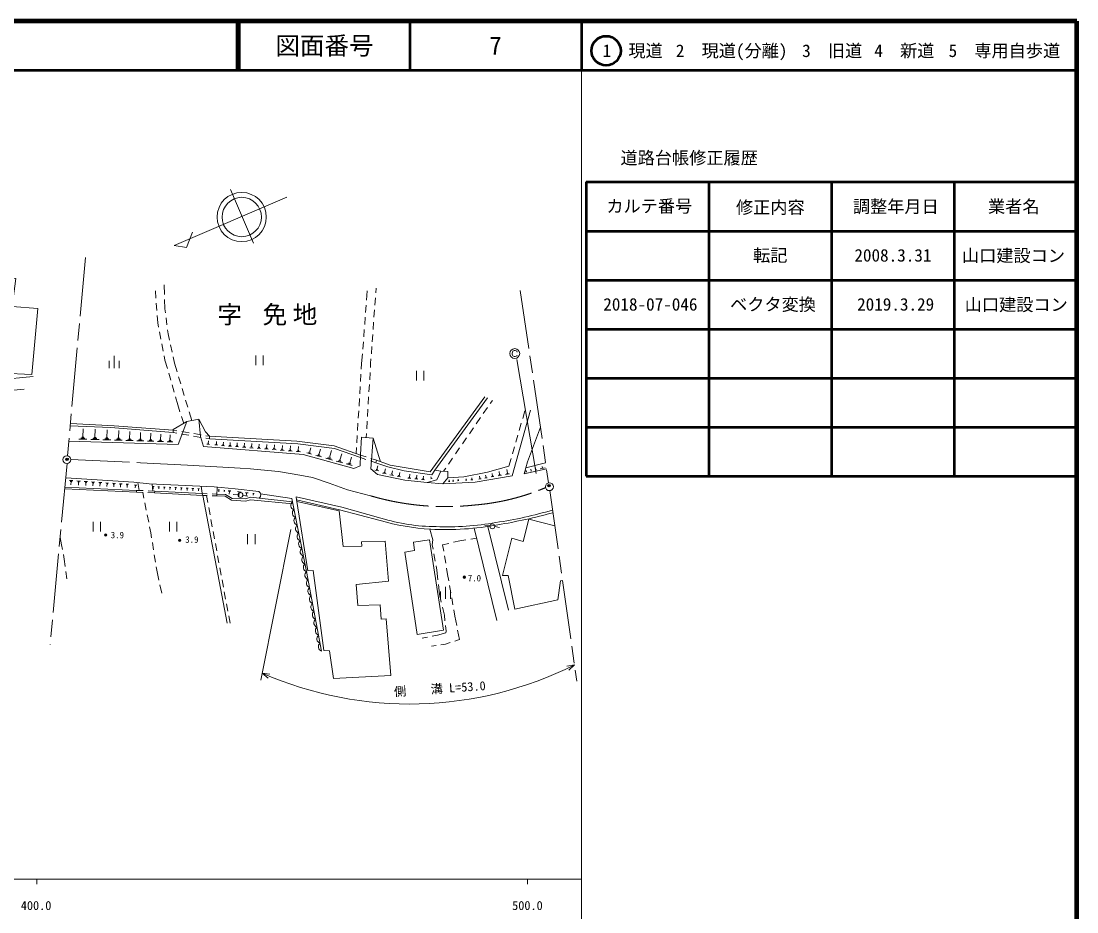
# Model space of a CAD drawing. Units: millimetres, scale not verified. Extents: x 40000 to 680000, y 20000 to 380000.
# Drawn here: x 464789 to 680000, y 198357 to 380000 of the extents above; entities that cross this region are included whole.
import ezdxf
from ezdxf.enums import TextEntityAlignment as Align

# ---------------------------------------------------------------- set-up
doc = ezdxf.new("R2010")
doc.units = ezdxf.units.MM
doc.header["$LTSCALE"] = 1000
doc.header["$PDMODE"] = 32
doc.header["$PDSIZE"] = 500
doc.linetypes.add('CHAIN', pattern=[18.5, 12, -1.5, 3.5, -1.5])
for name, color, linetype, lineweight in [('M-BGD', 7, 'Continuous', 13), ('M-BMK', 2, 'CHAIN', 13), ('M-BMK-SRVR', 3, 'Continuous', 13), ('M-STR-HTXT', 7, 'Continuous', 13), ('M-STR-STRC', 7, 'Continuous', 13), ('M-TTL', 2, 'Continuous', 140), ('M-TTL-BAND', 7, 'Continuous', 13), ('M-TTL-FRAM', 2, 'Continuous', 50), ('M-TTL-LINE', 7, 'Continuous', 50)]:
    doc.layers.add(name, color=color, linetype=linetype, lineweight=lineweight)
for name, color, linetype in [('M-BMK-HTXT', 7, 'Continuous'), ('M-OTRS', 6, 'Continuous'), ('M-TTL-TXT', 7, 'Continuous')]:
    doc.layers.add(name, color=color, linetype=linetype)
doc.styles.add('ＭＳ ゴシック', font='')
doc.styles.get('ＭＳ ゴシック').set_extended_font_data('MS Gothic')

msp = doc.modelspace()

# ---------------------------------------------------------------- linework, layer by layer
at = {"layer": 'M-BGD'}
for p, q in [((492157, 325007), (492274, 323487)), ((494013, 324260), (493958, 326220)), ((535362, 325018), (535212, 323096)), ((537082, 324593), (537151, 325549)), ((494097, 321301), (494042, 323260)), ((536902, 322100), (537010, 323596)), ((492351, 322490), (492466, 320995)), ((494198, 320514), (494097, 321301)), ((535134, 322099), (535018, 320604)), ((536722, 319606), (536830, 321102)), ((492542, 319998), (492659, 318478)), ((494519, 318035), (494326, 319522)), ((534940, 319607), (534823, 318112)), ((536541, 317113), (536649, 318609)), ((492659, 318478), (492825, 317609)), ((493013, 316627), (493295, 315154)), ((494748, 316256), (494647, 317043)), ((534746, 317115), (534629, 315619)), ((495038, 314947), (494748, 316256)), ((534551, 314622), (534435, 313127)), ((536361, 314619), (536469, 316115)), ((493483, 314172), (493764, 312698)), ((495577, 312506), (495253, 313971)), ((534357, 312130), (534207, 310208)), ((536180, 312126), (536289, 313622)), ((482766, 310746), (482766, 309246)), ((483766, 311746), (483766, 309246)), ((484766, 310746), (484766, 309246)), ((493952, 311716), (494118, 310848)), ((494118, 310848), (494598, 309173)), ((496082, 310220), (495793, 311529)), ((496609, 308452), (496082, 310220)), ((512653, 311847), (512653, 309847)), ((514153, 311847), (514153, 309847)), ((534207, 310208), (534132, 309001)), ((535991, 309370), (536039, 310172)), ((536039, 310172), (536108, 311128)), ((494873, 308211), (495285, 306769)), ((534069, 308003), (533976, 306506)), ((535840, 306874), (535930, 308372)), ((545359, 308690), (545359, 306690)), ((546859, 308690), (546859, 306690)), ((495560, 305808), (495973, 304366)), ((497324, 306057), (496895, 307494)), ((535689, 304379), (535779, 305876)), ((498038, 303661), (497610, 305098)), ((533914, 305508), (533820, 304011)), ((496248, 303404), (496727, 301729)), ((496727, 301729), (497176, 300330)), ((498753, 301265), (498324, 302703)), ((533758, 303013), (533665, 301515)), ((535538, 301883), (535628, 303381)), ((559829, 303167), (549142, 288399)), ((560418, 302023), (560863, 302667)), ((497482, 299378), (497931, 297979)), ((499566, 298539), (499039, 300307)), ((533603, 300517), (533509, 299020)), ((535387, 299388), (535477, 300885)), ((558999, 299965), (559850, 301200)), ((564908, 287244), (568648, 300692)), ((567480, 300508), (567028, 298946)), ((533447, 298022), (533354, 296525)), ((535236, 296893), (535327, 298390)), ((556160, 295849), (557012, 297083)), ((557580, 297907), (558431, 299142)), ((566749, 297986), (566332, 296545)), ((477800, 294956), (476953, 294982)), ((477594, 295174), (477171, 295187)), ((477382, 295181), (477433, 296874)), ((480257, 294879), (479425, 294904)), ((480055, 295093), (479639, 295106)), ((479847, 295100), (479897, 296765)), ((482489, 295013), (482079, 295025)), ((482284, 295019), (482333, 296657)), ((484839, 294923), (484449, 294935)), ((484644, 294929), (484691, 296490)), ((487096, 294832), (486728, 294843)), ((486912, 294838), (486956, 296307)), ((489092, 294750), (489134, 296131)), ((491188, 294666), (491227, 295962)), ((493202, 294585), (493238, 295800)), ((495138, 294507), (495172, 295644)), ((495765, 296097), (496510, 295970)), ((495807, 296581), (496548, 296456)), ((497495, 295801), (498974, 295548)), ((497534, 296291), (499013, 296042)), ((499959, 295379), (501438, 295126)), ((500000, 295877), (501479, 295628)), ((502424, 294958), (503168, 294830)), ((502465, 295463), (503206, 295338)), ((533291, 295527), (533198, 294030)), ((535127, 295092), (535176, 295894)), ((536520, 294970), (538068, 290153)), ((554741, 293791), (555593, 295025)), ((566053, 295585), (565636, 294144)), ((474508, 294343), (496805, 293672)), ((478217, 294732), (476523, 294783)), ((480667, 294658), (479002, 294708)), ((483090, 294585), (481453, 294634)), ((482687, 294802), (481869, 294827)), ((485413, 294515), (483852, 294562)), ((485028, 294722), (484248, 294746)), ((487636, 294448), (486166, 294493)), ((487274, 294643), (486539, 294665)), ((489772, 294384), (488391, 294426)), ((489432, 294567), (488742, 294588)), ((489265, 294745), (488920, 294755)), ((491826, 294322), (490530, 294361)), ((491507, 294494), (490859, 294513)), ((491350, 294661), (491026, 294671)), ((493800, 294263), (492585, 294299)), ((493501, 294424), (492893, 294442)), ((493354, 294580), (493050, 294589)), ((495698, 294206), (494561, 294240)), ((495418, 294356), (494849, 294373)), ((495280, 294503), (494996, 294511)), ((503210, 293661), (502654, 293706)), ((503082, 293811), (502804, 293833)), ((502943, 293822), (502988, 294379)), ((504850, 293530), (504294, 293574)), ((504722, 293680), (504444, 293702)), ((504583, 293691), (504628, 294247)), ((506243, 293418), (505661, 293465)), ((506109, 293575), (505818, 293599)), ((505963, 293587), (506010, 294169)), ((507662, 293304), (507054, 293353)), ((507522, 293469), (507218, 293493)), ((507370, 293481), (507419, 294090)), ((509109, 293188), (508473, 293239)), ((508963, 293360), (508645, 293385)), ((508804, 293373), (508855, 294008)), ((510583, 293070), (509920, 293123)), ((510431, 293249), (510099, 293276)), ((510265, 293263), (510318, 293926)), ((512086, 292950), (511394, 293005)), ((511927, 293137), (511581, 293164)), ((511754, 293150), (511809, 293841)), ((513617, 292827), (512897, 292885)), ((513451, 293022), (513092, 293050)), ((513271, 293036), (513329, 293756)), ((515177, 292702), (514429, 292762)), ((515005, 292904), (514631, 292934)), ((514818, 292919), (514878, 293668)), ((516589, 292785), (516200, 292816)), ((516394, 292801), (516457, 293579)), ((518102, 292671), (517900, 292688)), ((518001, 292679), (518066, 293488)), ((519638, 292556), (519706, 293395)), ((521295, 292428), (521364, 293287)), ((523574, 292038), (523829, 292965)), ((525497, 291565), (525811, 292703)), ((533136, 293032), (533060, 291825)), ((553322, 291732), (554173, 292967)), ((565357, 293183), (564940, 291743)), ((516768, 292575), (515990, 292637)), ((518389, 292445), (517581, 292510)), ((518195, 292562), (517791, 292595)), ((520041, 292313), (519202, 292380)), ((519840, 292434), (519420, 292468)), ((519743, 292548), (519533, 292564)), ((521708, 292179), (520849, 292248)), ((521501, 292304), (521072, 292338)), ((521403, 292420), (521188, 292437)), ((523973, 291679), (523047, 291935)), ((523774, 291859), (523310, 291987)), ((523690, 292007), (523458, 292070)), ((525988, 291123), (524850, 291437)), ((525743, 291344), (525174, 291501)), ((525640, 291526), (525355, 291604)), ((528253, 290499), (526878, 290878)), ((527957, 290765), (527269, 290955)), ((527832, 290985), (527489, 291080)), ((527660, 291032), (528040, 292408)), ((529772, 290441), (530142, 291784)), ((531772, 289861), (532113, 291097)), ((533939, 290990), (535050, 290618)), ((533957, 291511), (535109, 291144)), ((536061, 290840), (537213, 290472)), ((551902, 289674), (552754, 290909)), ((564661, 290782), (564209, 289220)), ((530351, 289920), (529008, 290290)), ((530061, 290181), (529390, 290366)), ((529940, 290395), (529604, 290487)), ((532305, 289381), (531069, 289722)), ((532039, 289621), (531421, 289791)), ((531927, 289818), (531618, 289903)), ((535998, 290301), (537109, 289930)), ((537679, 288274), (536902, 288438)), ((537213, 290472), (537109, 289930)), ((537525, 288509), (537137, 288591)), ((537331, 288550), (537495, 289327)), ((538884, 287946), (539048, 288722)), ((548488, 287489), (549142, 288399)), ((550890, 288207), (551335, 288851)), ((563916, 287790), (563783, 288587)), ((571706, 289927), (567681, 288911)), ((567785, 288041), (567693, 288430)), ((568759, 288271), (568667, 288660)), ((569829, 288524), (569634, 288478)), ((569732, 288501), (569640, 288890)), ((571581, 288938), (570608, 288708)), ((571094, 288823), (571002, 289212)), ((474646, 286339), (475361, 286292)), ((476172, 286238), (476862, 286193)), ((539232, 287670), (538455, 287833)), ((539078, 287905), (538690, 287986)), ((540696, 287361), (539983, 287512)), ((540555, 287577), (540198, 287652)), ((540377, 287615), (540527, 288328)), ((542144, 287057), (541463, 287200)), ((542009, 287263), (541669, 287335)), ((541839, 287299), (541982, 287980)), ((544264, 286741), (543592, 286806)), ((544112, 286926), (543776, 286958)), ((543944, 286942), (544009, 287614)), ((545659, 286607), (545036, 286667)), ((545518, 286777), (545207, 286807)), ((545362, 286792), (545423, 287415)), ((547007, 286476), (546431, 286532)), ((546877, 286634), (546589, 286662)), ((546733, 286648), (546789, 287223)), ((548581, 286714), (548281, 286631)), ((548431, 286672), (548328, 287048)), ((552049, 286146), (552033, 286443)), ((552847, 286195), (552830, 286492)), ((553982, 286294), (553744, 286281)), ((553863, 286288), (553846, 286584)), ((555616, 286385), (555379, 286372)), ((555497, 286379), (555481, 286675)), ((556840, 286453), (556478, 286433)), ((556659, 286443), (556634, 286897)), ((558545, 286690), (558108, 286617)), ((558417, 286781), (558199, 286745)), ((558308, 286763), (558235, 287199)), ((559807, 286900), (559346, 286824)), ((559672, 286996), (559442, 286958)), ((559557, 286977), (559480, 287438)), ((561181, 287129), (560637, 287039)), ((561022, 287243), (560750, 287197)), ((560886, 287220), (560796, 287763)), ((562695, 287382), (562030, 287271)), ((562501, 287520), (562169, 287465)), ((562335, 287493), (562224, 288157)), ((564347, 287657), (563550, 287524)), ((564131, 287724), (563733, 287657)), ((564015, 287807), (563816, 287773)), ((567883, 288064), (567688, 288018)), ((568856, 288294), (568661, 288248)), ((473667, 284629), (488284, 283965)), ((473699, 284977), (488301, 284318)), ((474813, 286148), (475171, 286125)), ((474992, 286136), (474945, 285421)), ((476333, 286054), (476678, 286032)), ((476506, 286043), (476460, 285353)), ((477673, 286140), (478338, 286096)), ((477828, 285962), (478161, 285940)), ((477995, 285951), (477951, 285286)), ((479149, 286042), (479790, 286000)), ((479299, 285872), (479619, 285850)), ((479459, 285861), (479417, 285219)), ((480600, 285947), (481218, 285906)), ((480745, 285782), (481054, 285762)), ((480899, 285772), (480858, 285154)), ((482028, 285853), (482622, 285814)), ((482167, 285695), (482464, 285675)), ((482315, 285685), (482276, 285090)), ((483432, 285761), (484004, 285723)), ((483566, 285608), (483851, 285590)), ((483709, 285599), (483671, 285028)), ((484813, 285670), (485362, 285634)), ((484941, 285524), (485216, 285506)), ((485079, 285515), (485042, 284966)), ((486171, 285580), (486698, 285546)), ((486294, 285440), (486558, 285423)), ((486426, 285431), (486391, 284905)), ((487892, 285424), (488348, 285372)), ((487993, 285297), (488221, 285271)), ((488107, 285284), (488055, 284828)), ((488284, 283965), (488301, 284318)), ((488301, 284318), (489661, 284251)), ((488847, 284291), (488572, 285885)), ((490660, 284201), (492019, 284134)), ((491632, 284153), (491525, 285591)), ((491532, 285090), (491878, 285075)), ((491705, 285082), (491685, 284651)), ((492002, 283780), (492019, 284134)), ((492019, 284134), (501726, 283650)), ((492675, 285038), (493024, 285023)), ((492849, 285030), (492830, 284594)), ((493821, 284986), (494175, 284970)), ((493998, 284978), (493978, 284537)), ((494972, 284934), (495329, 284918)), ((495151, 284926), (495130, 284479)), ((496126, 284882), (496488, 284865)), ((496307, 284873), (496287, 284422)), ((497285, 284829), (497651, 284812)), ((497468, 284821), (497447, 284364)), ((498448, 284776), (498818, 284759)), ((498633, 284768), (498612, 284306)), ((499615, 284723), (499989, 284706)), ((499802, 284715), (499780, 284247)), ((500786, 284670), (501164, 284653)), ((500975, 284662), (500953, 284189)), ((501480, 285139), (501785, 283293)), ((504774, 284958), (504705, 283185)), ((504942, 284439), (505260, 284409)), ((505101, 284424), (505063, 284027)), ((506085, 284330), (506346, 284305)), ((506215, 284318), (506184, 283992)), ((507003, 284243), (507541, 284191)), ((507125, 284095), (507394, 284070)), ((507259, 284082), (507208, 283545)), ((552168, 286153), (551930, 286140)), ((552965, 286202), (552728, 286189)), ((488284, 283965), (489644, 283897)), ((489831, 282736), (489602, 283899)), ((490642, 283848), (492002, 283780)), ((492002, 283780), (501785, 283293)), ((501726, 283650), (502723, 283613)), ((501785, 283293), (502745, 283257)), ((506805, 257254), (501863, 283290)), ((502587, 283263), (502855, 281806)), ((503722, 283576), (504719, 283538)), ((503745, 283220), (504705, 283185)), ((509017, 283408), (508021, 283501)), ((508919, 284049), (509629, 283968)), ((509076, 283851), (509431, 283811)), ((509254, 283831), (509172, 283121)), ((510007, 283278), (510993, 283110)), ((510499, 283868), (511058, 283803)), ((510623, 283712), (510902, 283680)), ((510763, 283696), (510698, 283136)), ((512003, 283695), (512263, 283665)), ((512133, 283680), (512096, 283355)), ((490313, 280283), (490024, 281755)), ((503036, 280822), (503308, 279347)), ((479487, 277892), (479487, 275892)), ((480987, 277892), (480987, 275892)), ((490794, 277830), (490505, 279301)), ((495007, 277892), (495007, 275892)), ((496507, 277892), (496507, 275892)), ((503489, 278364), (503760, 276889)), ((491215, 275685), (490987, 276848)), ((491384, 274640), (491215, 275685)), ((503941, 275905), (504212, 274430)), ((548706, 274247), (548095, 276407)), ((557140, 276603), (561758, 257802)), ((560341, 277049), (559348, 277163)), ((564165, 259898), (559937, 276949)), ((561333, 276919), (562322, 276773)), ((473046, 273194), (472744, 274678)), ((491782, 272172), (491543, 273653)), ((504393, 273446), (504665, 271971)), ((510965, 275349), (510965, 273349)), ((512465, 275349), (512465, 273349)), ((548611, 273208), (548706, 274247)), ((551983, 273503), (550705, 273221)), ((554238, 274000), (552959, 273718)), ((555443, 274212), (554238, 274000)), ((557633, 274598), (556428, 274386)), ((473226, 272243), (473046, 273194)), ((473592, 270310), (473412, 271261)), ((492180, 269704), (491941, 271184)), ((548768, 272349), (548611, 273208)), ((549218, 269889), (548948, 271365)), ((550705, 273221), (550924, 271924)), ((473788, 268779), (473592, 270310)), ((504846, 270988), (505117, 269512)), ((551090, 270938), (551341, 269459)), ((474111, 266257), (473915, 267788)), ((492508, 267671), (492339, 268716)), ((492880, 266009), (492508, 267671)), ((505298, 268529), (505570, 267054)), ((549555, 268046), (549398, 268906)), ((549748, 266093), (549555, 268046)), ((551507, 268473), (551726, 267176)), ((551726, 267176), (551956, 265869)), ((493469, 263370), (493098, 265033)), ((505751, 266070), (506022, 264595)), ((550040, 263145), (549847, 265098)), ((552129, 264884), (552388, 263407)), ((506203, 263611), (506475, 262136)), ((550434, 261501), (550040, 263145)), ((550300, 263662), (550300, 262162)), ((551300, 264662), (551300, 262162)), ((552300, 263662), (552300, 262162)), ((506656, 261153), (506927, 259678)), ((551062, 258884), (550667, 260528)), ((552561, 262422), (552820, 260944)), ((507108, 258694), (507376, 257237)), ((551192, 257736), (551062, 258884)), ((552993, 259959), (553222, 258652)), ((553222, 258652), (553585, 256757)), ((551434, 255593), (551304, 256742)), ((546567, 254173), (547618, 254380)), ((548599, 254573), (549650, 254779)), ((549650, 254779), (551382, 255264)), ((551382, 255264), (551434, 255593)), ((553773, 255774), (554136, 253879)), ((549372, 252692), (548455, 252562)), ((551278, 252961), (550362, 252831)), ((552231, 253267), (551278, 252961)), ((554136, 253879), (553183, 253573))]:
    msp.add_line(p, q, dxfattribs=at)
for points in [[(467253, 307501), (460164, 306832), (446982, 305957), (441817, 305788), (439108, 305957), (436906, 306211), (433266, 306804), (427932, 307989), (429473, 315529), (430302, 319250), (431433, 323916), (432520, 328851), (434072, 337120)], [(450193, 303860), (456940, 304149), (465378, 304974)], [(537213, 290472), (540036, 289417), (548177, 288101), (559332, 303374)], [(495765, 296097), (482999, 297127), (474795, 297492)], [(474838, 297957), (483755, 297497), (495807, 296581)], [(496805, 293672), (498571, 298366), (495817, 296703), (495765, 296097)], [(498571, 298366), (501046, 298797), (501375, 295316), (502000, 293256)], [(503168, 294830), (503206, 295338), (502367, 296235), (501046, 298797)], [(570637, 297183), (568031, 290116), (567327, 287691), (571888, 288689)], [(533957, 291511), (528630, 293374), (520969, 294335), (503206, 295338)], [(533960, 291610), (534147, 295178), (536520, 294970), (536105, 288717), (537421, 287540)], [(502000, 293256), (522258, 291633), (532644, 288769)], [(503168, 294830), (521218, 293810), (528674, 292823), (533939, 290990)], [(532644, 288769), (533879, 289300), (533960, 291610)], [(537109, 289930), (539514, 289084), (542900, 288274), (548488, 287489)], [(549551, 286461), (550336, 288217), (549142, 288399)], [(551756, 286874), (555012, 287090), (559843, 288017), (564209, 289220)], [(473876, 286890), (487772, 285976), (490916, 285619), (504139, 285018), (508431, 284608), (513258, 284054)], [(537421, 287540), (543038, 286358), (547576, 285919), (549551, 286461)], [(550336, 288217), (551791, 288191), (551756, 286874), (550786, 285616), (547576, 285919)], [(550786, 285616), (557322, 285979), (564908, 287244)], [(504705, 283185), (506361, 283133), (507679, 282301), (510509, 282143), (511556, 282415), (520189, 281547)], [(504719, 283538), (506468, 283484), (507785, 282653), (510469, 282595), (511624, 282895), (513331, 282744)], [(513592, 283615), (519990, 282681), (520103, 281974), (513331, 282744)], [(520103, 281974), (522992, 267740), (526037, 251544)], [(520878, 283012), (530154, 280900), (538147, 278666)], [(537977, 278134), (529668, 280316), (520933, 282395), (520878, 283012)], [(520933, 282395), (521013, 282060), (529639, 280143), (530416, 272890), (534215, 272913), (534204, 273837), (539019, 273952), (539665, 265814), (533118, 265139), (533439, 260861), (537976, 260982), (538184, 258055), (539189, 258107), (540157, 246552), (528463, 245970), (527649, 251616), (526489, 251668), (524301, 267991), (523267, 267876), (521013, 282060)], [(573596, 277055), (568302, 278445), (567134, 273861), (564848, 274584), (562948, 266943), (564045, 266955), (565442, 260059), (574171, 261969), (574761, 265842), (575166, 265904)]]:
    msp.add_lwpolyline(points, dxfattribs=at)
for points in [[(432250, 319942), (432180, 318845), (430437, 318787), (428597, 308318), (442361, 306638), (455382, 307334), (455428, 306791), (460837, 306896), (461063, 308177), (466962, 307924), (468203, 321420), (462990, 321801), (463739, 327490), (456646, 327880), (455551, 320197), (448013, 320680), (448119, 322904), (445906, 323022), (445755, 319792)], [(548065, 274195), (550860, 255796), (545543, 254896), (542993, 271696), (545002, 272019), (544806, 273717)]]:
    msp.add_lwpolyline(points, close=True, dxfattribs=at)
for centre, radius in [((509514, 283362), 500), ((482023, 275231), 250), ((560838, 276991), 500), ((482023, 275231), 204), ((482023, 275231), 159), ((482023, 275231), 114), ((482023, 275231), 68.2), ((482023, 275231), 22.7), ((497122, 274126), 250), ((497122, 274126), 204), ((497122, 274126), 159), ((497122, 274126), 114), ((497122, 274126), 68.2), ((497122, 274126), 22.7), ((555132, 266617), 250), ((555132, 266617), 204), ((555132, 266617), 159), ((555132, 266617), 114), ((555132, 266617), 68.2), ((555132, 266617), 22.7)]:
    msp.add_circle(centre, radius, dxfattribs=at)
for centre, radius, start, end in [((512819, 283373), 810, 309.1862, 57.25358), ((520656, 281263), 901, 127.90095, 255.04243), ((520977, 279681), 901, 127.90095, 255.04243), ((548155, 366181), 89446, 278.63553, 286.21971), ((521298, 278100), 901, 127.90095, 255.04243), ((551649, 327735), 51451, 254.5894, 266.25011), ((549608, 315321), 38405, 252.63705, 269.66719), ((551634, 333750), 56877, 267.73358, 280.0763), ((543760, 387057), 111272, 279.41176, 285.35028), ((521619, 276518), 901, 127.90095, 255.04243), ((521940, 274937), 901, 127.90095, 255.04243), ((551323, 335224), 58908, 267.04327, 280.39857), ((522261, 273355), 901, 127.90095, 255.04243), ((522582, 271773), 901, 127.90095, 255.04243), ((522903, 270192), 901, 127.90095, 255.04243), ((523224, 268610), 901, 127.90095, 255.04243), ((523565, 267009), 929, 128.14948, 253.14963), ((523870, 265390), 929, 128.14948, 253.14963), ((524174, 263770), 929, 128.14948, 253.14963), ((524479, 262151), 929, 128.14948, 253.14963), ((524783, 260531), 929, 128.14948, 253.14963), ((525088, 258912), 929, 128.14948, 253.14963), ((525393, 257292), 929, 128.14948, 253.14963), ((525697, 255672), 929, 128.14948, 253.14963), ((526002, 254053), 929, 128.14948, 253.14963), ((526306, 252433), 929, 128.14948, 253.14963)]:
    msp.add_arc(centre, radius, start, end, dxfattribs=at)
at = {"layer": 'M-BMK'}
for p, q in [((477930, 331816), (474236, 291366)), ((566524, 325089), (572309, 285834)), ((474144, 289776), (470724, 252899)), ((572581, 284259), (578051, 245428))]:
    msp.add_line(p, q, dxfattribs=at)
msp.add_lwpolyline([(474914, 290587), (489102, 289934), (498685, 289483), (510797, 288793), (517226, 288160), (521624, 287429), (524197, 286903), (527594, 285770), (531316, 284411), (536014, 283205)], dxfattribs=at)
for centre, radius, start, end in [((553502, 327755), 46582, 274.47623, 292.99971), ((551322, 335317), 54314, 253.63068, 276.14712)]:
    msp.add_arc(centre, radius, start, end, dxfattribs=at)
at = {"layer": 'M-BMK-SRVR'}
for p, q in [((512145, 334687), (507466, 345681)), ((518927, 344105), (495954, 334244)), ((498517, 333812), (499730, 336940)), ((495954, 334244), (498517, 333812))]:
    msp.add_line(p, q, dxfattribs=at)
for centre, radius in [((509758, 340053), 5016), ((509758, 340053), 4013), ((474114, 290575), 800), ((572483, 285053), 800)]:
    msp.add_circle(centre, radius, dxfattribs=at)
at = {"layer": 'M-OTRS'}
for p in [(474169, 290627), (572409, 285273)]:
    msp.add_point(p, dxfattribs=at)
at = {"layer": 'M-STR-HTXT'}
for p, q in [((519793, 276309), (513658, 245638)), ((577587, 248719), (576045, 248447)), ((577587, 248719), (576449, 247643)), ((513936, 247027), (515130, 246013)), ((513936, 247027), (515491, 246838))]:
    msp.add_line(p, q, dxfattribs=at)
msp.add_arc((543961, 315629), 74884, 246.36263, 296.68212, dxfattribs=at)
at = {"layer": 'M-STR-STRC'}
for p, q in [((564921, 312515), (564871, 312315)), ((564871, 312315), (564871, 312115)), ((564871, 312115), (564921, 311915)), ((565021, 312665), (564921, 312515)), ((565171, 312765), (565021, 312665)), ((565321, 312815), (565171, 312765)), ((565521, 312815), (565321, 312815)), ((565671, 312765), (565521, 312815)), ((565821, 312665), (565671, 312765)), ((565921, 312515), (565821, 312665)), ((564921, 311915), (565021, 311765)), ((565021, 311765), (565171, 311665)), ((565171, 311665), (565321, 311615)), ((565321, 311615), (565521, 311615)), ((565521, 311615), (565671, 311665)), ((565671, 311665), (565821, 311765)), ((565811, 311007), (569791, 287720)), ((565821, 311765), (565921, 311915))]:
    msp.add_line(p, q, dxfattribs=at)
msp.add_circle((565421, 312215), 1000, dxfattribs=at)
at = {"layer": 'M-TTL'}
for p, q in [((680000, 380000), (40000, 380000)), ((680000, 20000), (680000, 380000))]:
    msp.add_line(p, q, dxfattribs=at)
at = {"layer": 'M-TTL-BAND'}
for p, q in [((579000, 20000), (579000, 370000)), ((40000, 205000), (579000, 205000)), ((468000, 205000), (468000, 204000)), ((568000, 205000), (568000, 204000))]:
    msp.add_line(p, q, dxfattribs=at)
at = {"layer": 'M-TTL-FRAM'}
for p, q in [((580000, 347197), (580000, 287197)), ((580000, 347197), (680000, 347197)), ((580000, 287197), (680000, 287197))]:
    msp.add_line(p, q, dxfattribs=at)
at = {"layer": 'M-TTL-LINE'}
for p, q in [((508747, 380000), (508747, 370000)), ((509247, 380000), (509247, 370000)), ((543997, 380000), (543997, 370000)), ((579000, 380000), (579000, 370000)), ((40000, 370000), (680000, 370000)), ((605000, 347197), (605000, 287197)), ((630000, 347197), (630000, 287197)), ((655000, 347197), (655000, 287197)), ((580000, 337197), (680000, 337197)), ((580000, 327197), (680000, 327197)), ((580000, 317197), (680000, 317197)), ((580000, 307197), (680000, 307197)), ((580000, 297197), (680000, 297197))]:
    msp.add_line(p, q, dxfattribs=at)
msp.add_circle((584031, 373958), 3000, dxfattribs=at)

# ---------------------------------------------------------------- texts
at = {"layer": 'M-BGD', "style": 'ＭＳ ゴシック'}
for s, p in [('3.9', (483066, 274151)), ('3.9', (498252, 273226)), ('7.0', (555848, 265355))]:
    msp.add_text(s, height=1320, dxfattribs=at).set_placement(p, align=Align.BOTTOM_LEFT)
at = {"layer": 'M-BMK-HTXT', "insert": (515560, 319974), "char_height": 3666, "attachment_point": 5, "style": 'ＭＳ ゴシック'}
msp.add_mtext('\\T1.23;字\\~免地', dxfattribs=at)
at = {"layer": 'M-STR-HTXT', "style": 'ＭＳ ゴシック'}
msp.add_text('側\u3000\u3000溝 L=53.0', height=1833, rotation=3.876, dxfattribs=at).set_placement((550133, 243877), align=Align.MIDDLE_CENTER)
at = {"layer": 'M-TTL-BAND', "style": 'ＭＳ ゴシック'}
for s, p in [('400.0', (467844, 198195)), ('500.0', (568000, 198195))]:
    msp.add_text(s, height=1833, dxfattribs=at).set_placement(p, align=Align.BOTTOM_CENTER)
at = {"layer": 'M-TTL-TXT', "style": 'ＭＳ ゴシック'}
for s, height, p in [('図面番号', 3666, (526622, 375000)), ('7', 3666, (561497, 375000)), ('1\u3000現道', 2566, (589448, 373958)), ('2\u3000現道(分離)', 2566, (609619, 373958)), ('3\u3000旧道', 2566, (630121, 373958)), ('4\u3000新道', 2566, (644824, 373958)), ('5\u3000専用自歩道', 2566, (665228, 373958)), ('道路台帳修正履歴', 2566, (600968, 352113)), ('カルテ番号', 2566, (592839, 342277)), ('修正内容', 2566, (617509, 342023)), ('調整年月日', 2566, (643089, 342197)), ('業者名', 2566, (667134, 342197)), ('転記', 2566, (617500, 332245)), ('山口建設コン', 2566, (667077, 332189)), ('2008.3.31', 2566, (642500, 332245)), ('2018-07-046', 2566, (593057, 322245)), ('ベクタ変換', 2566, (618057, 322245)), ('2019.3.29', 2566, (643057, 322245)), ('山口建設コン', 2566, (667633, 322189))]:
    msp.add_text(s, height=height, dxfattribs=at).set_placement(p, align=Align.MIDDLE_CENTER)

doc.saveas('drawing.dxf')
